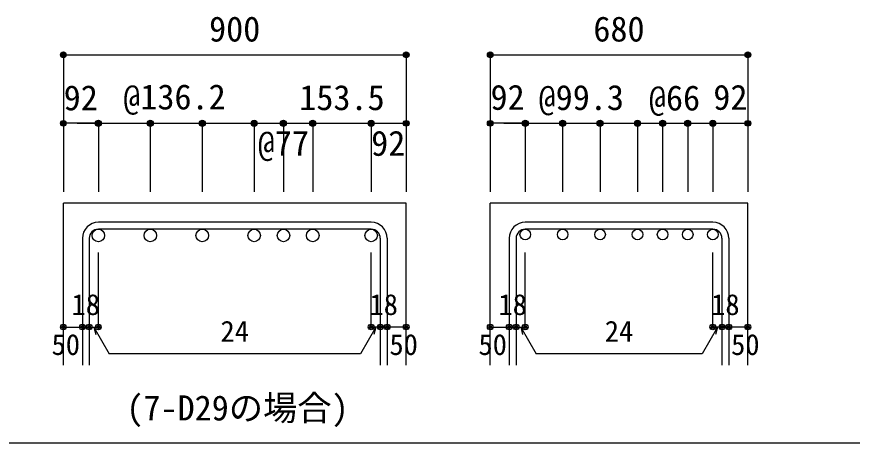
# Model space of a CAD drawing. Units: millimetres at full size, sheet at 1:30; some dimension numbers follow another scale. Extents: x -5973 to 5954, y -4195 to 4201.
# Drawn here: x -1031 to 1165, y -4195 to -3075 of the extents above; entities that cross this region are included whole.
import ezdxf
from ezdxf.enums import TextEntityAlignment as Align

# ---------------------------------------------------------------- set-up
doc = ezdxf.new("R2010")
doc.units = ezdxf.units.MM
doc.header["$LTSCALE"] = 30
doc.header["$PDMODE"] = 32
doc.header["$PDSIZE"] = 15
for name, color, linetype in [('0-1_躯体線', 2, 'Continuous'), ('0-5_基礎梁筋', 7, 'Continuous'), ('0-6_スタラップ筋', 7, 'Continuous'), ('0-7_文字', 4, 'Continuous'), ('0-D_寸法', 4, 'Continuous'), ('F-0_枠', 6, 'Continuous')]:
    doc.layers.add(name, color=color, linetype=linetype)
doc.styles.add('ＭＳ ゴシック', font='')
doc.styles.get('ＭＳ ゴシック').set_extended_font_data('MS Gothic')

msp = doc.modelspace()

# ---------------------------------------------------------------- linework, layer by layer
at = {"layer": '0-1_躯体線'}
for p, q in [((-907.98, -3989.89), (-907.98, -3564.89)), ((-6.98, -3564.89), (-907.98, -3564.89)), ((-6.98, -3989.89), (-6.98, -3564.89)), ((213.94, -3989.89), (213.94, -3564.89)), ((890.94, -3564.89), (213.94, -3564.89)), ((890.94, -3989.89), (890.94, -3564.89))]:
    msp.add_line(p, q, dxfattribs=at)
at = {"layer": '0-5_基礎梁筋', "color": 3}
for centre, radius in [((-815.98, -3649.39), 16.5), ((-679.48, -3649.39), 16.5), ((-542.98, -3649.39), 16.5), ((-406.48, -3649.39), 16.5), ((-329.48, -3649.39), 16.5), ((-252.48, -3649.39), 16.5), ((-98.98, -3649.39), 16.5), ((305.94, -3646.89), 14), ((404.27, -3646.89), 14), ((502.6, -3646.89), 14), ((600.94, -3646.89), 14), ((666.94, -3646.89), 14), ((732.94, -3646.89), 14), ((798.94, -3646.89), 14)]:
    msp.add_circle(centre, radius, dxfattribs=at)
at = {"layer": '0-6_スタラップ筋'}
for p, q in [((-98.98, -3614.89), (-815.98, -3614.89)), ((798.94, -3614.89), (305.94, -3614.89)), ((-98.98, -3632.89), (-815.98, -3632.89)), ((798.94, -3632.89), (305.94, -3632.89)), ((-857.98, -3656.89), (-857.98, -3989.89)), ((-839.98, -3656.89), (-839.98, -3989.89)), ((-74.98, -3656.89), (-74.98, -3989.89)), ((-56.98, -3656.89), (-56.98, -3989.89)), ((263.94, -3656.89), (263.94, -3989.89)), ((281.94, -3656.89), (281.94, -3989.89)), ((822.94, -3656.89), (822.94, -3989.89)), ((840.94, -3656.89), (840.94, -3989.89))]:
    msp.add_line(p, q, dxfattribs=at)
for centre, radius, start, end in [((-815.98, -3656.89), 42, 90, 180), ((-98.98, -3656.89), 42, 0, 90), ((305.94, -3656.89), 42, 90, 180), ((798.94, -3656.89), 42, 0, 90), ((-815.98, -3656.89), 24, 90, 180), ((-98.98, -3656.89), 24, 0, 90), ((305.94, -3656.89), 24, 90, 180), ((798.94, -3656.89), 24, 0, 90)]:
    msp.add_arc(centre, radius, start, end, dxfattribs=at)
at = {"layer": '0-D_寸法'}
for p, q in [((-907.98, -3174.89), (-907.98, -3354.89)), ((-907.98, -3174.89), (-6.98, -3174.89)), ((-6.98, -3174.89), (-6.98, -3354.89)), ((213.94, -3174.89), (213.94, -3354.89)), ((213.94, -3174.89), (890.94, -3174.89)), ((890.94, -3174.89), (890.94, -3354.89)), ((-907.98, -3354.89), (-907.98, -3534.89)), ((-821.98, -3354.89), (-907.98, -3354.89)), ((-871.95, -3354.89), (-815.98, -3354.89)), ((-815.98, -3354.89), (-815.98, -3534.89)), ((-815.98, -3354.89), (-98.98, -3354.89)), ((-679.48, -3354.89), (-679.48, -3534.89)), ((-679.48, -3354.89), (-679.48, -3534.89)), ((-542.98, -3354.89), (-542.98, -3534.89)), ((-542.98, -3354.89), (-542.98, -3534.89)), ((-406.48, -3354.89), (-406.48, -3534.89)), ((-406.48, -3354.89), (-406.48, -3534.89)), ((-329.48, -3354.89), (-329.48, -3534.89)), ((-329.48, -3354.89), (-329.48, -3534.89)), ((-252.48, -3354.89), (-252.48, -3534.89)), ((-252.48, -3354.89), (-252.48, -3534.89)), ((-98.98, -3354.89), (-98.98, -3534.89)), ((-92.98, -3354.89), (-6.98, -3354.89)), ((-6.98, -3354.89), (-6.98, -3534.89)), ((213.94, -3354.89), (213.94, -3534.89)), ((299.94, -3354.89), (213.94, -3354.89)), ((249.97, -3354.89), (305.94, -3354.89)), ((305.94, -3354.89), (305.94, -3534.89)), ((305.94, -3354.89), (502.6, -3354.89)), ((404.27, -3354.89), (404.27, -3534.89)), ((502.6, -3354.89), (502.6, -3534.89)), ((502.6, -3354.89), (600.94, -3354.89)), ((600.94, -3354.89), (600.94, -3534.89)), ((600.94, -3354.89), (600.94, -3534.89)), ((600.94, -3354.89), (798.94, -3354.89)), ((666.94, -3354.89), (666.94, -3534.89)), ((732.94, -3354.89), (732.94, -3534.89)), ((798.94, -3354.89), (798.94, -3534.89)), ((804.94, -3354.89), (890.94, -3354.89)), ((890.94, -3354.89), (890.94, -3534.89)), ((-815.98, -3889.89), (-815.98, -3693.81)), ((-98.98, -3889.89), (-98.98, -3693.81)), ((305.94, -3889.89), (305.94, -3693.81)), ((798.94, -3889.89), (798.94, -3693.81)), ((-907.98, -3889.89), (-857.98, -3889.89)), ((-857.98, -3889.89), (-839.98, -3889.89)), ((-839.98, -3889.89), (-815.98, -3889.89)), ((-827.98, -3889.89), (-787.53, -3959.96)), ((-827.98, -3889.89), (-822.81, -3909.21)), ((-86.98, -3889.89), (-127.43, -3959.96)), ((-74.98, -3889.89), (-98.98, -3889.89)), ((-86.98, -3889.89), (-92.16, -3909.21)), ((-56.98, -3889.89), (-74.98, -3889.89)), ((-6.98, -3889.89), (-56.98, -3889.89)), ((213.94, -3889.89), (263.94, -3889.89)), ((263.94, -3889.89), (281.94, -3889.89)), ((281.94, -3889.89), (305.94, -3889.89)), ((293.94, -3889.89), (334.39, -3959.96)), ((293.94, -3889.89), (299.11, -3909.21)), ((810.94, -3889.89), (770.49, -3959.96)), ((822.94, -3889.89), (798.94, -3889.89)), ((810.94, -3889.89), (805.76, -3909.21)), ((840.94, -3889.89), (822.94, -3889.89)), ((890.94, -3889.89), (840.94, -3889.89)), ((-127.43, -3959.96), (-787.53, -3959.96)), ((770.49, -3959.96), (334.39, -3959.96))]:
    msp.add_line(p, q, dxfattribs=at)
for centre, radius in [((-907.98, -3174.89), 7.2), ((-907.98, -3174.89), 6.4), ((-907.98, -3174.89), 5.6), ((-907.98, -3174.89), 4.8), ((-907.98, -3174.89), 4), ((-907.98, -3174.89), 3.2), ((-907.98, -3174.89), 2.4), ((-907.98, -3174.89), 1.6), ((-907.98, -3174.89), 0.8), ((-6.98, -3174.89), 7.2), ((-6.98, -3174.89), 6.4), ((-6.98, -3174.89), 5.6), ((-6.98, -3174.89), 4.8), ((-6.98, -3174.89), 4), ((-6.98, -3174.89), 3.2), ((-6.98, -3174.89), 2.4), ((-6.98, -3174.89), 1.6), ((-6.98, -3174.89), 0.8), ((213.94, -3174.89), 7.2), ((213.94, -3174.89), 6.4), ((213.94, -3174.89), 5.6), ((213.94, -3174.89), 4.8), ((213.94, -3174.89), 4), ((213.94, -3174.89), 3.2), ((213.94, -3174.89), 2.4), ((213.94, -3174.89), 1.6), ((213.94, -3174.89), 0.8), ((890.94, -3174.89), 7.2), ((890.94, -3174.89), 6.4), ((890.94, -3174.89), 5.6), ((890.94, -3174.89), 4.8), ((890.94, -3174.89), 4), ((890.94, -3174.89), 3.2), ((890.94, -3174.89), 2.4), ((890.94, -3174.89), 1.6), ((890.94, -3174.89), 0.8), ((-907.98, -3354.89), 7.2), ((-907.98, -3354.89), 6.4), ((-907.98, -3354.89), 5.6), ((-907.98, -3354.89), 4.8), ((-907.98, -3354.89), 4), ((-907.98, -3354.89), 3.2), ((-907.98, -3354.89), 2.4), ((-907.98, -3354.89), 1.6), ((-907.98, -3354.89), 0.8), ((-815.98, -3354.89), 8), ((-815.98, -3354.89), 7.2), ((-815.98, -3354.89), 6.4), ((-815.98, -3354.89), 5.6), ((-815.98, -3354.89), 4.8), ((-815.98, -3354.89), 4), ((-815.98, -3354.89), 3.2), ((-815.98, -3354.89), 2.4), ((-815.98, -3354.89), 1.6), ((-815.98, -3354.89), 0.8), ((-679.48, -3354.89), 8), ((-679.48, -3354.89), 7.2), ((-679.48, -3354.89), 6.4), ((-679.48, -3354.89), 5.6), ((-679.48, -3354.89), 4.8), ((-679.48, -3354.89), 4), ((-679.48, -3354.89), 3.2), ((-679.48, -3354.89), 2.4), ((-679.48, -3354.89), 1.6), ((-679.48, -3354.89), 0.8), ((-542.98, -3354.89), 8), ((-542.98, -3354.89), 7.2), ((-542.98, -3354.89), 6.4), ((-542.98, -3354.89), 5.6), ((-542.98, -3354.89), 4.8), ((-542.98, -3354.89), 4), ((-542.98, -3354.89), 3.2), ((-542.98, -3354.89), 2.4), ((-542.98, -3354.89), 1.6), ((-542.98, -3354.89), 0.8), ((-406.48, -3354.89), 8), ((-406.48, -3354.89), 7.2), ((-406.48, -3354.89), 6.4), ((-406.48, -3354.89), 5.6), ((-406.48, -3354.89), 4.8), ((-406.48, -3354.89), 4), ((-406.48, -3354.89), 3.2), ((-406.48, -3354.89), 2.4), ((-406.48, -3354.89), 1.6), ((-406.48, -3354.89), 0.8), ((-329.48, -3354.89), 8), ((-329.48, -3354.89), 7.2), ((-329.48, -3354.89), 6.4), ((-329.48, -3354.89), 5.6), ((-329.48, -3354.89), 4.8), ((-329.48, -3354.89), 4), ((-329.48, -3354.89), 3.2), ((-329.48, -3354.89), 2.4), ((-329.48, -3354.89), 1.6), ((-329.48, -3354.89), 0.8), ((-252.48, -3354.89), 8), ((-252.48, -3354.89), 7.2), ((-252.48, -3354.89), 6.4), ((-252.48, -3354.89), 5.6), ((-252.48, -3354.89), 4.8), ((-252.48, -3354.89), 4), ((-252.48, -3354.89), 3.2), ((-252.48, -3354.89), 2.4), ((-252.48, -3354.89), 1.6), ((-252.48, -3354.89), 0.8), ((-98.98, -3354.89), 8), ((-98.98, -3354.89), 7.2), ((-98.98, -3354.89), 6.4), ((-98.98, -3354.89), 5.6), ((-98.98, -3354.89), 4.8), ((-98.98, -3354.89), 4), ((-98.98, -3354.89), 3.2), ((-98.98, -3354.89), 2.4), ((-98.98, -3354.89), 1.6), ((-98.98, -3354.89), 0.8), ((-6.98, -3354.89), 7.2), ((-6.98, -3354.89), 6.4), ((-6.98, -3354.89), 5.6), ((-6.98, -3354.89), 4.8), ((-6.98, -3354.89), 4), ((-6.98, -3354.89), 3.2), ((-6.98, -3354.89), 2.4), ((-6.98, -3354.89), 1.6), ((-6.98, -3354.89), 0.8), ((213.94, -3354.89), 7.2), ((213.94, -3354.89), 6.4), ((213.94, -3354.89), 5.6), ((213.94, -3354.89), 4.8), ((213.94, -3354.89), 4), ((213.94, -3354.89), 3.2), ((213.94, -3354.89), 2.4), ((213.94, -3354.89), 1.6), ((213.94, -3354.89), 0.8), ((305.94, -3354.89), 8), ((305.94, -3354.89), 7.2), ((305.94, -3354.89), 6.4), ((305.94, -3354.89), 5.6), ((305.94, -3354.89), 4.8), ((305.94, -3354.89), 4), ((305.94, -3354.89), 3.2), ((305.94, -3354.89), 2.4), ((305.94, -3354.89), 1.6), ((305.94, -3354.89), 0.8), ((404.27, -3354.89), 8), ((404.27, -3354.89), 7.2), ((404.27, -3354.89), 6.4), ((404.27, -3354.89), 5.6), ((404.27, -3354.89), 4.8), ((404.27, -3354.89), 4), ((404.27, -3354.89), 3.2), ((404.27, -3354.89), 2.4), ((404.27, -3354.89), 1.6), ((404.27, -3354.89), 0.8), ((502.6, -3354.89), 8), ((502.6, -3354.89), 7.2), ((502.6, -3354.89), 6.4), ((502.6, -3354.89), 5.6), ((502.6, -3354.89), 4.8), ((502.6, -3354.89), 4), ((502.6, -3354.89), 3.2), ((502.6, -3354.89), 2.4), ((502.6, -3354.89), 1.6), ((502.6, -3354.89), 0.8), ((600.94, -3354.89), 8), ((600.94, -3354.89), 7.2), ((600.94, -3354.89), 6.4), ((600.94, -3354.89), 5.6), ((600.94, -3354.89), 4.8), ((600.94, -3354.89), 4), ((600.94, -3354.89), 3.2), ((600.94, -3354.89), 2.4), ((600.94, -3354.89), 1.6), ((600.94, -3354.89), 0.8), ((666.94, -3354.89), 8), ((666.94, -3354.89), 7.2), ((666.94, -3354.89), 6.4), ((666.94, -3354.89), 5.6), ((666.94, -3354.89), 4.8), ((666.94, -3354.89), 4), ((666.94, -3354.89), 3.2), ((666.94, -3354.89), 2.4), ((666.94, -3354.89), 1.6), ((666.94, -3354.89), 0.8), ((732.94, -3354.89), 8), ((732.94, -3354.89), 7.2), ((732.94, -3354.89), 6.4), ((732.94, -3354.89), 5.6), ((732.94, -3354.89), 4.8), ((732.94, -3354.89), 4), ((732.94, -3354.89), 3.2), ((732.94, -3354.89), 2.4), ((732.94, -3354.89), 1.6), ((732.94, -3354.89), 0.8), ((798.94, -3354.89), 8), ((798.94, -3354.89), 7.2), ((798.94, -3354.89), 6.4), ((798.94, -3354.89), 5.6), ((798.94, -3354.89), 4.8), ((798.94, -3354.89), 4), ((798.94, -3354.89), 3.2), ((798.94, -3354.89), 2.4), ((798.94, -3354.89), 1.6), ((798.94, -3354.89), 0.8), ((890.94, -3354.89), 7.2), ((890.94, -3354.89), 6.4), ((890.94, -3354.89), 5.6), ((890.94, -3354.89), 4.8), ((890.94, -3354.89), 4), ((890.94, -3354.89), 3.2), ((890.94, -3354.89), 2.4), ((890.94, -3354.89), 1.6), ((890.94, -3354.89), 0.8), ((-907.98, -3889.89), 4), ((-907.98, -3889.89), 3.6), ((-907.98, -3889.89), 3.2), ((-857.98, -3889.89), 4), ((-857.98, -3889.89), 3.6), ((-857.98, -3889.89), 3.2), ((-839.98, -3889.89), 4), ((-839.98, -3889.89), 3.6), ((-839.98, -3889.89), 3.2), ((-815.98, -3889.89), 4), ((-815.98, -3889.89), 3.6), ((-815.98, -3889.89), 3.2), ((-98.98, -3889.89), 4), ((-98.98, -3889.89), 3.6), ((-98.98, -3889.89), 3.2), ((-74.98, -3889.89), 4), ((-74.98, -3889.89), 3.6), ((-74.98, -3889.89), 3.2), ((-56.98, -3889.89), 4), ((-56.98, -3889.89), 3.6), ((-56.98, -3889.89), 3.2), ((-6.98, -3889.89), 4), ((-6.98, -3889.89), 3.6), ((-6.98, -3889.89), 3.2), ((213.94, -3889.89), 4), ((213.94, -3889.89), 3.6), ((213.94, -3889.89), 3.2), ((263.94, -3889.89), 4), ((263.94, -3889.89), 3.6), ((263.94, -3889.89), 3.2), ((281.94, -3889.89), 4), ((281.94, -3889.89), 3.6), ((281.94, -3889.89), 3.2), ((305.94, -3889.89), 4), ((305.94, -3889.89), 3.6), ((305.94, -3889.89), 3.2), ((798.94, -3889.89), 4), ((798.94, -3889.89), 3.6), ((798.94, -3889.89), 3.2), ((822.94, -3889.89), 4), ((822.94, -3889.89), 3.6), ((822.94, -3889.89), 3.2), ((840.94, -3889.89), 4), ((840.94, -3889.89), 3.6), ((840.94, -3889.89), 3.2), ((890.94, -3889.89), 4), ((890.94, -3889.89), 3.6), ((890.94, -3889.89), 3.2), ((-907.98, -3889.89), 2.8), ((-907.98, -3889.89), 2.4), ((-907.98, -3889.89), 2), ((-907.98, -3889.89), 1.6), ((-907.98, -3889.89), 1.2), ((-907.98, -3889.89), 0.8), ((-907.98, -3889.89), 0.4), ((-857.98, -3889.89), 2.8), ((-857.98, -3889.89), 2.4), ((-857.98, -3889.89), 2), ((-857.98, -3889.89), 1.6), ((-857.98, -3889.89), 1.2), ((-857.98, -3889.89), 0.8), ((-857.98, -3889.89), 0.4), ((-839.98, -3889.89), 2.8), ((-839.98, -3889.89), 2.4), ((-839.98, -3889.89), 2), ((-839.98, -3889.89), 1.6), ((-839.98, -3889.89), 1.2), ((-839.98, -3889.89), 0.8), ((-839.98, -3889.89), 0.4), ((-815.98, -3889.89), 2.8), ((-815.98, -3889.89), 2.4), ((-815.98, -3889.89), 2), ((-815.98, -3889.89), 1.6), ((-815.98, -3889.89), 1.2), ((-815.98, -3889.89), 0.8), ((-815.98, -3889.89), 0.4), ((-98.98, -3889.89), 2.8), ((-98.98, -3889.89), 2.4), ((-98.98, -3889.89), 2), ((-98.98, -3889.89), 1.6), ((-98.98, -3889.89), 1.2), ((-98.98, -3889.89), 0.8), ((-98.98, -3889.89), 0.4), ((-74.98, -3889.89), 2.8), ((-74.98, -3889.89), 2.4), ((-74.98, -3889.89), 2), ((-74.98, -3889.89), 1.6), ((-74.98, -3889.89), 1.2), ((-74.98, -3889.89), 0.8), ((-74.98, -3889.89), 0.4), ((-56.98, -3889.89), 2.8), ((-56.98, -3889.89), 2.4), ((-56.98, -3889.89), 2), ((-56.98, -3889.89), 1.6), ((-56.98, -3889.89), 1.2), ((-56.98, -3889.89), 0.8), ((-56.98, -3889.89), 0.4), ((-6.98, -3889.89), 2.8), ((-6.98, -3889.89), 2.4), ((-6.98, -3889.89), 2), ((-6.98, -3889.89), 1.6), ((-6.98, -3889.89), 1.2), ((-6.98, -3889.89), 0.8), ((-6.98, -3889.89), 0.4), ((213.94, -3889.89), 2.8), ((213.94, -3889.89), 2.4), ((213.94, -3889.89), 2), ((213.94, -3889.89), 1.6), ((213.94, -3889.89), 1.2), ((213.94, -3889.89), 0.8), ((213.94, -3889.89), 0.4), ((263.94, -3889.89), 2.8), ((263.94, -3889.89), 2.4), ((263.94, -3889.89), 2), ((263.94, -3889.89), 1.6), ((263.94, -3889.89), 1.2), ((263.94, -3889.89), 0.8), ((263.94, -3889.89), 0.4), ((281.94, -3889.89), 2.8), ((281.94, -3889.89), 2.4), ((281.94, -3889.89), 2), ((281.94, -3889.89), 1.6), ((281.94, -3889.89), 1.2), ((281.94, -3889.89), 0.8), ((281.94, -3889.89), 0.4), ((305.94, -3889.89), 2.8), ((305.94, -3889.89), 2.4), ((305.94, -3889.89), 2), ((305.94, -3889.89), 1.6), ((305.94, -3889.89), 1.2), ((305.94, -3889.89), 0.8), ((305.94, -3889.89), 0.4), ((798.94, -3889.89), 2.8), ((798.94, -3889.89), 2.4), ((798.94, -3889.89), 2), ((798.94, -3889.89), 1.6), ((798.94, -3889.89), 1.2), ((798.94, -3889.89), 0.8), ((798.94, -3889.89), 0.4), ((822.94, -3889.89), 2.8), ((822.94, -3889.89), 2.4), ((822.94, -3889.89), 2), ((822.94, -3889.89), 1.6), ((822.94, -3889.89), 1.2), ((822.94, -3889.89), 0.8), ((822.94, -3889.89), 0.4), ((840.94, -3889.89), 2.8), ((840.94, -3889.89), 2.4), ((840.94, -3889.89), 2), ((840.94, -3889.89), 1.6), ((840.94, -3889.89), 1.2), ((840.94, -3889.89), 0.8), ((840.94, -3889.89), 0.4), ((890.94, -3889.89), 2.8), ((890.94, -3889.89), 2.4), ((890.94, -3889.89), 2), ((890.94, -3889.89), 1.6), ((890.94, -3889.89), 1.2), ((890.94, -3889.89), 0.8), ((890.94, -3889.89), 0.4)]:
    msp.add_circle(centre, radius, dxfattribs=at)
at = {"layer": '0-D_寸法', "color": 7}
for p in [(-907.98, -3174.89), (-6.98, -3174.89), (213.94, -3174.89), (890.94, -3174.89), (-907.98, -3354.89), (-815.98, -3354.89), (-815.98, -3354.89), (-679.48, -3354.89), (-679.48, -3354.89), (-542.98, -3354.89), (-542.98, -3354.89), (-406.48, -3354.89), (-406.48, -3354.89), (-329.48, -3354.89), (-329.48, -3354.89), (-252.48, -3354.89), (-252.48, -3354.89), (-98.98, -3354.89), (-98.98, -3354.89), (-6.98, -3354.89), (213.94, -3354.89), (305.94, -3354.89), (305.94, -3354.89), (404.27, -3354.89), (404.27, -3354.89), (502.6, -3354.89), (502.6, -3354.89), (600.94, -3354.89), (600.94, -3354.89), (666.94, -3354.89), (666.94, -3354.89), (732.94, -3354.89), (732.94, -3354.89), (798.94, -3354.89), (798.94, -3354.89), (890.94, -3354.89), (-907.98, -3889.89), (-857.98, -3889.89), (-839.98, -3889.89), (-815.98, -3889.89), (-815.98, -3889.89), (-98.98, -3889.89), (-98.98, -3889.89), (-74.98, -3889.89), (-56.98, -3889.89), (-6.98, -3889.89), (213.94, -3889.89), (263.94, -3889.89), (281.94, -3889.89), (305.94, -3889.89), (305.94, -3889.89), (798.94, -3889.89), (798.94, -3889.89), (822.94, -3889.89), (840.94, -3889.89), (890.94, -3889.89)]:
    msp.add_point(p, dxfattribs=at)
at = {"layer": 'F-0_枠'}
msp.add_line((5954.1, -4195.24), (-5972.88, -4195.24), dxfattribs=at)

# ---------------------------------------------------------------- texts
at = {"layer": '0-7_文字', "color": 7, "style": 'ＭＳ ゴシック'}
msp.add_text('(7-D29の場合)', height=65.98, dxfattribs=at).set_placement((-742.45, -4155.12), align=Align.BOTTOM_LEFT)
at = {"layer": '0-D_寸法', "style": 'ＭＳ ゴシック'}
for s, height, p in [('900', 65.98, (-524.98, -3159.89)), ('680', 65.98, (484.94, -3159.89)), ('92', 65.98, (-907.09, -3340.54)), ('@136.2', 65.98, (-750.61, -3338.23)), ('153.5', 65.98, (-287.96, -3339.97)), ('92', 65.98, (214.65, -3339.21)), ('@99.3', 65.98, (341.02, -3339.77)), ('@66', 65.98, (630.91, -3340.99)), ('92', 65.98, (800.22, -3339.21)), ('@77', 65.98, (-396.98, -3459.89)), ('92', 65.98, (-99.04, -3459.97)), ('18', 54.99, (-886.48, -3874.89)), ('18', 54.99, (-103.48, -3874.89)), ('18', 54.99, (235.44, -3874.89)), ('18', 54.99, (794.44, -3874.89)), ('24', 54.99, (-494.98, -3944.96)), ('24', 54.99, (514.94, -3944.96)), ('50', 54.99, (-938.98, -3979.89)), ('50', 54.99, (-50.98, -3979.89)), ('50', 54.99, (182.94, -3979.89)), ('50', 54.99, (846.94, -3979.89))]:
    msp.add_text(s, height=height, dxfattribs=at).set_placement(p, align=Align.BOTTOM_LEFT)

doc.saveas('drawing.dxf')
